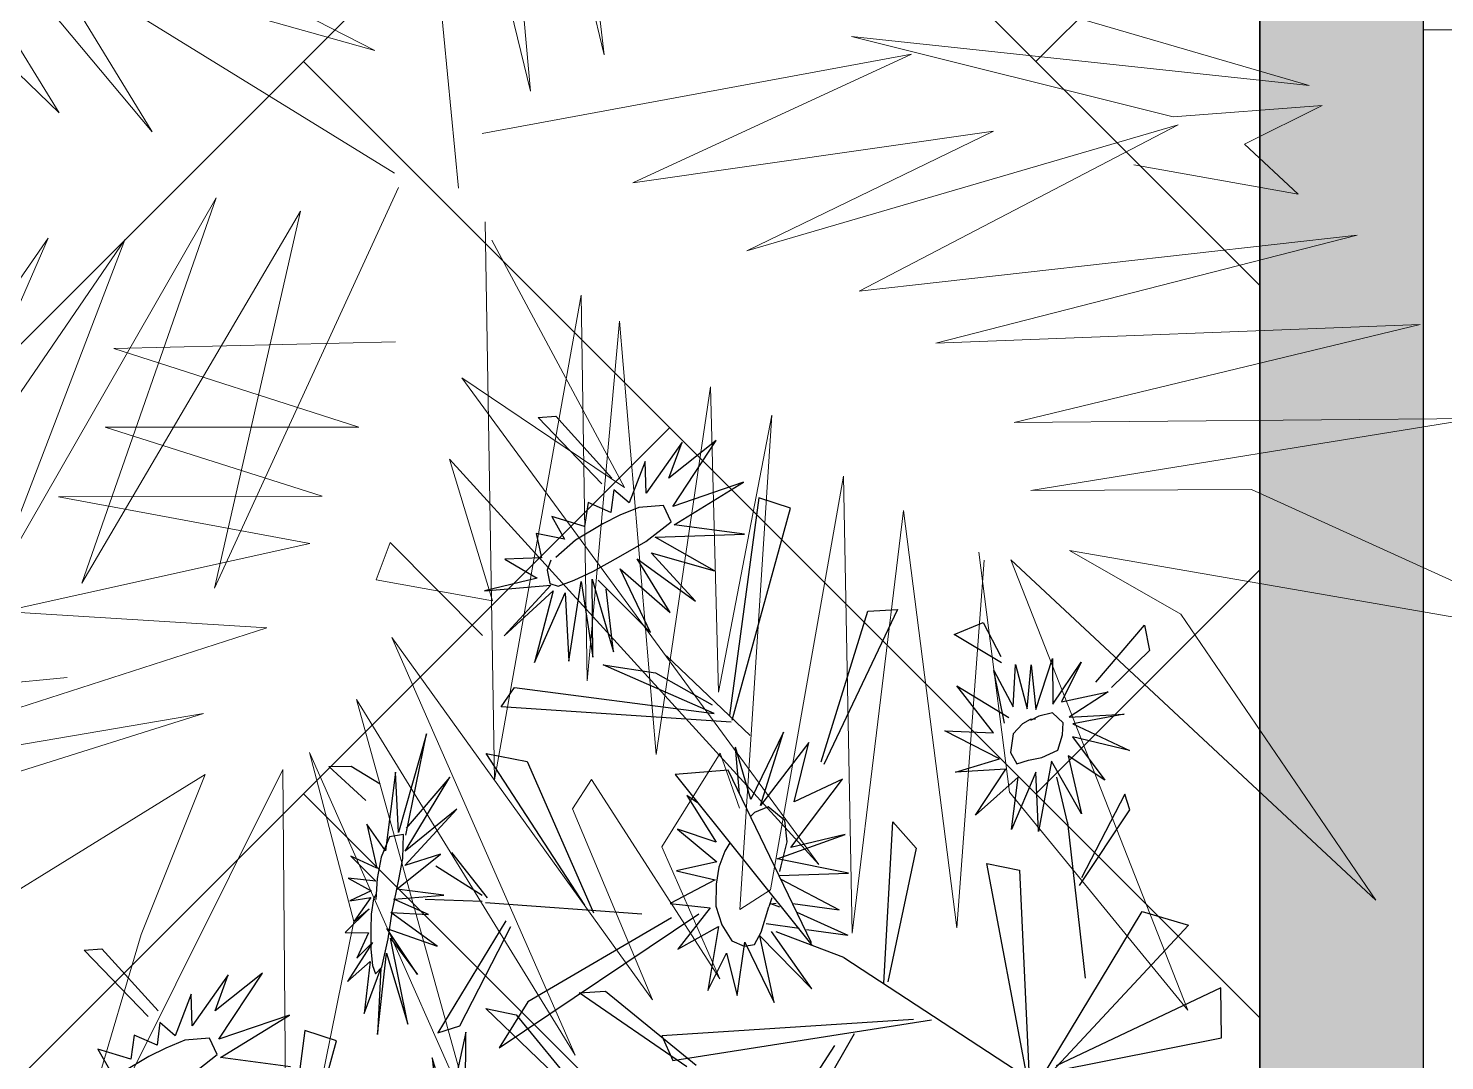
# Model space of a CAD drawing. Header units: millimetres. Extents: x -2729 to 15248, y -12439 to 5292.
# Drawn here: x 5769.8 to 5839.3, y -8697.4 to -8646.8 of the extents above; entities that cross this region are included whole.
import ezdxf

# ---------------------------------------------------------------- set-up
doc = ezdxf.new("R2010")
doc.units = ezdxf.units.MM
doc.layers.add('merdiven_Ном_пера__80', color=7, linetype='Continuous', lineweight=13)

# ---------------------------------------------------------------- blocks, each defined once
blk = doc.blocks.new('aerysty')
at = {"color": 86, "linetype": 'Continuous'}
for p, q in [((-40.708, -4.827, 0.09), (-40.861, -5.681, 0.09)), ((-37.774, -8.266, 0.09), (-40.708, -4.827, 0.09)), ((-40.861, -5.681, 0.09), (-38.099, -8.726, 0.09)), ((-50.861, -15.865, 0.09), (-50.984, -16.961, 0.09)), ((-49.374, -17.841, 0.09), (-50.861, -15.865, 0.09)), ((-37.864, -15.986, 0.09), (-27.091, -15.612, 0.09)), ((-26.883, -15.758, 0.09), (-37.511, -17.574, 0.09)), ((-37.511, -17.574, 0.09), (-37.864, -15.986, 0.09)), ((-50.984, -16.961, 0.09), (-50.266, -18.467, 0.09)), ((-45.004, -24.006, 0.09), (-44.838, -21.209, 0.09)), ((-45.3, -23.988, 0.09), (-46.515, -21.584, 0.09)), ((-47.259, -22.28, 0.09), (-45.215, -24.24, 0.09)), ((-44.185, -25.26, 0.09), (-38.387, -22.488, 0.09)), ((-38.387, -22.488, 0.09), (-38.843, -23.514, 0.09)), ((-52.249, -23.482, 0.09), (-52.07, -25.518, 0.09)), ((-45.335, -29.042, 0.09), (-52.249, -23.482, 0.09)), ((-38.843, -23.514, 0.09), (-43.935, -25.525, 0.09)), ((-54.604, -23.99, 0.09), (-55.61, -24.557, 0.09)), ((-54.974, -35.289, 0.09), (-54.604, -23.99, 0.09)), ((-44.979, -24.181, 0.09), (-45.182, -31.855, 0.09)), ((-68.906, -24.394, 0.09), (-69.059, -25.247, 0.09)), ((-65.972, -27.832, 0.09), (-68.906, -24.394, 0.09)), ((-55.61, -24.557, 0.09), (-55.304, -34.419, 0.09)), ((-39.814, -24.713, 0.09), (-39.653, -26.221, 0.09)), ((-35.921, -29.653, 0.09), (-39.814, -24.713, 0.09)), ((-69.059, -25.247, 0.09), (-66.297, -28.292, 0.09)), ((-52.07, -25.518, 0.09), (-44.994, -29.491, 0.09)), ((-37.947, -25.553, 0.09), (-45.456, -34.644, 0.09)), ((-40.329, -26.719, 0.09), (-37.947, -25.553, 0.09)), ((-39.653, -26.221, 0.09), (-36.265, -29.584, 0.09)), ((-45.138, -33.323, 0.09), (-40.329, -26.719, 0.09)), ((-57.142, -28.763, 0.09), (-57.017, -31.361, 0.09)), ((-55.304, -34.419, 0.09), (-57.142, -28.763, 0.09)), ((-41.019, -29.193, 0.09), (-41.238, -30.459, 0.09)), ((-37.928, -34.792, 0.09), (-41.019, -29.193, 0.09)), ((-41.238, -30.459, 0.09), (-38.056, -35.25, 0.09)), ((-57.889, -31.822, 0.09), (-54.416, -36.278, 0.09)), ((-57.017, -31.361, 0.09), (-55.72, -34.274, 0.09)), ((-52.613, -35.37, 0.09), (-52.153, -32.805, 0.09)), ((-52.153, -32.805, 0.09), (-44.473, -40.304, 0.09)), ((-41.348, -45.625, 0.09), (-39.332, -33.424, 0.09)), ((-39.332, -33.424, 0.09), (-38.176, -34.081, 0.09)), ((-38.176, -34.081, 0.09), (-41.421, -46.513, 0.09)), ((-66.062, -35.552, 0.09), (-55.289, -35.178, 0.09)), ((-55.081, -35.325, 0.09), (-65.709, -37.141, 0.09)), ((-44.598, -40.286, 0.09), (-52.613, -35.37, 0.09)), ((-65.709, -37.141, 0.09), (-66.062, -35.552, 0.09)), ((-61.274, -42.866, 0.09), (-53.36, -40.025, 0.09)), ((-53.471, -39.871, 0.09), (-61.058, -41.424, 0.09)), ((-39.695, -41.895, 0.09), (-37.433, -40.742, 0.09)), ((-61.058, -41.424, 0.09), (-61.274, -42.866, 0.09)), ((-40.357, -42.801, 0.09), (-37.63, -41.585, 0.09)), ((-44.03, -41.922, 0.09), (-38.905, -51.75, 0.09)), ((-50.892, -43.663, 0.09), (-49.711, -44.929, 0.09)), ((-42.972, -43.999, 0.09), (-50.892, -43.663, 0.09)), ((-49.711, -44.929, 0.09), (-43.055, -44.196, 0.09)), ((-60.329, -45.753, 0.09), (-61.054, -47.113, 0.09)), ((-59.177, -48.203, 0.09), (-60.329, -45.753, 0.09)), ((-61.054, -47.113, 0.09), (-59.488, -48.132, 0.09)), ((-49.317, -48.456, 0.09), (-49.148, -50.073, 0.09)), ((-39.069, -51.463, 0.09), (-49.317, -48.456, 0.09)), ((-49.148, -50.073, 0.09), (-39.394, -51.502, 0.09)), ((-51.696, -52.185, 0.09), (-53.863, -51.443, 0.09)), ((-38.839, -52.03, 0.09), (-47.727, -56.263, 0.09)), ((-51.696, -52.185, 0.09), (-44.19, -53.803, 0.09)), ((-47.274, -58.591, 0.09), (-39.48, -52.65, 0.09)), ((-39.48, -52.65, 0.09), (-41.946, -60.744, 0.09)), ((-58.682, -52.89, 0.09), (-61.7, -54.998, 0.09)), ((-53.358, -54.853, 0.09), (-49.074, -53.136, 0.09)), ((-48.685, -53.079, 0.09), (-52.624, -55.163, 0.09)), ((-44.384, -60.471, 0.09), (-39.774, -52.808, 0.09)), ((-60.492, -55.352, 0.09), (-58.511, -53.678, 0.09)), ((-52.624, -55.163, 0.09), (-53.358, -54.853, 0.09)), ((-61.7, -54.998, 0.09), (-60.492, -55.352, 0.09)), ((-47.727, -56.263, 0.09), (-47.274, -58.591, 0.09)), ((-41.946, -60.744, 0.09), (-44.384, -60.471, 0.09))]:
    blk.add_line(p, q, dxfattribs=at)
at = {"color": 221, "linetype": 'Continuous'}
for p, q in [((-35.948, -5.976, 0.09), (-34.905, -6.709, 0.09)), ((-35.617, -7.627, 0.09), (-35.948, -5.976, 0.09)), ((-36.801, -7.679, 0.09), (-35.617, -7.627, 0.09)), ((-36.428, -8.844, 0.09), (-36.801, -7.679, 0.09)), ((-37.549, -8.871, 0.09), (-36.428, -8.844, 0.09)), ((-36.977, -9.68, 0.09), (-37.549, -8.871, 0.09)), ((-39.082, -10.264, 0.09), (-36.977, -9.68, 0.09)), ((-37.539, -10.466, 0.09), (-39.082, -10.264, 0.09)), ((-40.202, -11.977, 0.09), (-37.539, -10.466, 0.09)), ((-40.445, -13.632, 0.09), (-38.379, -11.505, 0.09)), ((-38.379, -11.505, 0.09), (-40.202, -11.977, 0.09)), ((-37.021, -11.831, 0.09), (-40.445, -13.632, 0.09)), ((-38.54, -15.161, 0.09), (-37.021, -11.831, 0.09)), ((-36.127, -11.992, 0.09), (-38.54, -15.161, 0.09)), ((-36.012, -15.456, 0.09), (-36.127, -11.992, 0.09)), ((-45.506, -17.362, 0.09), (-45.002, -18.547, 0.09)), ((-45.489, -18.726, 0.09), (-45.506, -17.362, 0.09)), ((-48.236, -18.005, 0.09), (-46.137, -18.706, 0.09)), ((-47.024, -19.046, 0.09), (-48.236, -18.005, 0.09)), ((-46.587, -17.386, 0.09), (-45.489, -18.726, 0.09)), ((-46.137, -18.706, 0.09), (-46.587, -17.386, 0.09)), ((-45.002, -18.547, 0.09), (-44.408, -17.548, 0.09)), ((-44.408, -17.548, 0.09), (-44.661, -18.561, 0.09)), ((-44.661, -18.561, 0.09), (-43.439, -17.854, 0.09)), ((-44.114, -18.529, 0.09), (-42.839, -17.466, 0.09)), ((-43.439, -17.854, 0.09), (-44.114, -18.529, 0.09)), ((-42.839, -17.466, 0.09), (-42.928, -18.607, 0.09)), ((-42.473, -18.853, 0.09), (-40.451, -17.833, 0.09)), ((-40.451, -17.833, 0.09), (-41.544, -18.841, 0.09)), ((-42.928, -18.607, 0.09), (-41.637, -18.166, 0.09)), ((-41.637, -18.166, 0.09), (-42.473, -18.853, 0.09)), ((-50.91, -19.156, 0.09), (-47.024, -19.046, 0.09)), ((-47.975, -19.591, 0.09), (-50.91, -19.156, 0.09)), ((-41.544, -18.841, 0.09), (-38.978, -18.793, 0.09)), ((-38.978, -18.793, 0.09), (-41.259, -19.391, 0.09)), ((-41.259, -19.391, 0.09), (-38.022, -19.552, 0.09)), ((-52.924, -20.487, 0.09), (-47.975, -19.591, 0.09)), ((-47.882, -19.965, 0.09), (-52.924, -20.487, 0.09)), ((-50.921, -21.837, 0.09), (-48.23, -19.952, 0.09)), ((-47.103, -20.005, 0.09), (-50.921, -21.837, 0.09)), ((-49.404, -22.322, 0.09), (-47.103, -20.005, 0.09)), ((-46.403, -20.061, 0.09), (-49.404, -22.322, 0.09)), ((-45.196, -19.787, 0.09), (-47.114, -21.742, 0.09)), ((-47.114, -21.742, 0.09), (-46.403, -20.061, 0.09)), ((-45.13, -22.1, 0.09), (-45.196, -19.787, 0.09)), ((-44.695, -19.688, 0.09), (-45.13, -22.1, 0.09)), ((-44.114, -21.449, 0.09), (-44.695, -19.688, 0.09)), ((-44.03, -19.606, 0.09), (-44.114, -21.449, 0.09)), ((-42.622, -22.026, 0.09), (-44.03, -19.606, 0.09)), ((-41.142, -21.209, 0.09), (-43.24, -19.485, 0.09)), ((-43.24, -19.485, 0.09), (-42.622, -22.026, 0.09)), ((-42.777, -19.72, 0.09), (-41.142, -21.209, 0.09)), ((-38.671, -20.977, 0.09), (-42.777, -19.72, 0.09)), ((-38.022, -19.552, 0.09), (-42.027, -19.591, 0.09)), ((-42.027, -19.591, 0.09), (-38.671, -20.977, 0.09)), ((-61.058, -25.123, 0.09), (-60.186, -22.616, 0.09)), ((-60.186, -22.616, 0.09), (-60.785, -25.834, 0.09)), ((-37.136, -22.325, 0.09), (-34.465, -22.901, 0.09)), ((-34.582, -23.382, 0.09), (-37.136, -22.325, 0.09)), ((-62.075, -25.242, 0.09), (-61.834, -23.456, 0.09)), ((-61.834, -23.456, 0.09), (-61.058, -25.123, 0.09)), ((-38.553, -23.85, 0.09), (-34.582, -23.382, 0.09)), ((-60.785, -25.834, 0.09), (-58.083, -23.788, 0.09)), ((-58.083, -23.788, 0.09), (-60.524, -25.964, 0.09)), ((-34.818, -24.183, 0.09), (-38.553, -23.85, 0.09)), ((-63.237, -24.86, 0.09), (-62.075, -25.242, 0.09)), ((-63.103, -26.275, 0.09), (-63.237, -24.86, 0.09)), ((-64.145, -25.543, 0.09), (-63.103, -26.275, 0.09)), ((-63.815, -27.193, 0.09), (-64.145, -25.543, 0.09)), ((-60.524, -25.964, 0.09), (-56.923, -25.404, 0.09)), ((-56.923, -25.404, 0.09), (-60.486, -26.564, 0.09)), ((-57.166, -27.069, 0.09), (-61.109, -27.285, 0.09)), ((-60.486, -26.564, 0.09), (-57.166, -27.069, 0.09)), ((-64.999, -27.245, 0.09), (-63.815, -27.193, 0.09)), ((-64.626, -28.41, 0.09), (-64.999, -27.245, 0.09)), ((-61.109, -27.285, 0.09), (-57.472, -28.227, 0.09)), ((-65.747, -28.437, 0.09), (-64.626, -28.41, 0.09)), ((-65.175, -29.246, 0.09), (-65.747, -28.437, 0.09)), ((-61.286, -27.82, 0.09), (-57.832, -29.208, 0.09)), ((-57.472, -28.227, 0.09), (-61.286, -27.82, 0.09)), ((-61.255, -28.109, 0.09), (-58.96, -30.922, 0.09)), ((-61.92, -29.124, 0.09), (-60.025, -31.777, 0.09)), ((-58.96, -30.922, 0.09), (-61.92, -29.124, 0.09)), ((-57.832, -29.208, 0.09), (-60.858, -28.54, 0.09)), ((-67.28, -29.831, 0.09), (-65.175, -29.246, 0.09)), ((-65.737, -30.032, 0.09), (-67.28, -29.831, 0.09)), ((-68.399, -31.544, 0.09), (-65.737, -30.032, 0.09)), ((-62.489, -29.911, 0.09), (-60.709, -32.964, 0.09)), ((-60.025, -31.777, 0.09), (-62.489, -29.911, 0.09)), ((-68.643, -33.199, 0.09), (-66.577, -31.071, 0.09)), ((-66.577, -31.071, 0.09), (-68.399, -31.544, 0.09)), ((-63.633, -30.692, 0.09), (-64.21, -35.023, 0.09)), ((-62.273, -33.738, 0.09), (-63.633, -30.692, 0.09)), ((-62.85, -30.571, 0.09), (-62.273, -33.738, 0.09)), ((-60.709, -32.964, 0.09), (-62.85, -30.571, 0.09)), ((-65.218, -31.397, 0.09), (-68.643, -33.199, 0.09)), ((-66.738, -34.727, 0.09), (-65.218, -31.397, 0.09)), ((-64.325, -31.559, 0.09), (-66.738, -34.727, 0.09)), ((-64.21, -35.023, 0.09), (-64.325, -31.559, 0.09)), ((-49.482, -33.188, 0.09), (-48.085, -35.267, 0.09)), ((-49.04, -35.141, 0.09), (-49.482, -33.188, 0.09)), ((-47.203, -35.279, 0.09), (-45.821, -33.195, 0.09)), ((-45.821, -33.195, 0.09), (-45.814, -35.161, 0.09)), ((-50.841, -34.085, 0.09), (-51.181, -33.48, 0.09)), ((-51.181, -33.48, 0.09), (-49.04, -35.141, 0.09)), ((-48.085, -35.267, 0.09), (-47.458, -33.342, 0.09)), ((-47.458, -33.342, 0.09), (-47.203, -35.279, 0.09)), ((-45.814, -35.161, 0.09), (-43.633, -33.788, 0.09)), ((-43.633, -33.788, 0.09), (-44.942, -35.666, 0.09)), ((-51.519, -36.041, 0.09), (-53.77, -35.628, 0.09)), ((-51.293, -36.62, 0.09), (-53.77, -35.628, 0.09)), ((-44.942, -35.666, 0.09), (-41.759, -35.449, 0.09)), ((-41.759, -35.449, 0.09), (-43.666, -36.179, 0.09)), ((-54.742, -37.892, 0.09), (-51.293, -36.62, 0.09)), ((-43.666, -36.179, 0.09), (-41.662, -36.907, 0.09)), ((-51.052, -37.124, 0.09), (-54.742, -37.892, 0.09)), ((-54.36, -39.177, 0.09), (-51.052, -37.124, 0.09)), ((-41.662, -36.907, 0.09), (-44.295, -37.031, 0.09)), ((-44.295, -37.031, 0.09), (-41.504, -38.741, 0.09)), ((-46.297, -38.101, 0.09), (-46.348, -38.361, 0.09)), ((-46.18, -38.555, 0.09), (-46.297, -38.101, 0.09)), ((-45.237, -39.61, 0.09), (-45.304, -37.982, 0.09)), ((-44.677, -37.733, 0.09), (-42.344, -40.513, 0.09)), ((-41.504, -38.741, 0.09), (-44.677, -37.733, 0.09)), ((-51.395, -38.746, 0.09), (-54.36, -39.177, 0.09)), ((-52.731, -40.998, 0.09), (-51.395, -38.746, 0.09)), ((-49.144, -38.802, 0.09), (-52.731, -40.998, 0.09)), ((-48.52, -38.202, 0.09), (-50.033, -41.401, 0.09)), ((-50.033, -41.401, 0.09), (-49.144, -38.802, 0.09)), ((-48.164, -41.747, 0.09), (-48.52, -38.202, 0.09)), ((-47.716, -38.374, 0.09), (-48.164, -41.747, 0.09)), ((-47.546, -38.478, 0.09), (-46.334, -41.475, 0.09)), ((-44.03, -41.922, 0.09), (-44.951, -38.504, 0.09)), ((-42.344, -40.513, 0.09), (-44.942, -38.276, 0.09)), ((-46.413, -39.173, 0.09), (-46.334, -41.475, 0.09)), ((-46.012, -39.419, 0.09), (-45.137, -42.014, 0.09)), ((-45.222, -39.966, 0.09), (-45.137, -42.014, 0.09)), ((-55.583, -45.765, 0.09), (-55.715, -48.152, 0.09)), ((-54.481, -48.558, 0.09), (-55.583, -45.765, 0.09)), ((-57.84, -46.13, 0.09), (-56.537, -48.826, 0.09)), ((-55.715, -48.152, 0.09), (-57.84, -46.13, 0.09)), ((-53.625, -46.482, 0.09), (-54.481, -48.558, 0.09)), ((-54.014, -48.929, 0.09), (-53.625, -46.482, 0.09)), ((-58.766, -47.859, 0.09), (-57.083, -48.977, 0.09)), ((-56.245, -48.641, 0.09), (-58.766, -47.859, 0.09)), ((-51.619, -47.671, 0.09), (-54.014, -48.929, 0.09)), ((-53.671, -49.555, 0.09), (-51.619, -47.671, 0.09)), ((-59.157, -48.88, 0.09), (-57.051, -49.668, 0.09)), ((-57.083, -48.977, 0.09), (-59.157, -48.88, 0.09)), ((-59.229, -49.646, 0.09), (-57.062, -50.089, 0.09)), ((-57.051, -49.668, 0.09), (-59.229, -49.646, 0.09)), ((-54.01, -50.396, 0.09), (-51.085, -49.49, 0.09)), ((-51.085, -49.49, 0.09), (-53.671, -49.555, 0.09)), ((-57.062, -50.089, 0.09), (-59.63, -50.669, 0.09)), ((-59.63, -50.669, 0.09), (-57.404, -50.903, 0.09)), ((-51.123, -50.823, 0.09), (-54.01, -50.396, 0.09)), ((-57.404, -50.903, 0.09), (-59.587, -52.077, 0.09)), ((-59.587, -52.077, 0.09), (-57.558, -51.309, 0.09)), ((-57.558, -51.309, 0.09), (-58.282, -53.538, 0.09)), ((-54.611, -51.108, 0.09), (-51.123, -50.823, 0.09)), ((-52.192, -52.835, 0.09), (-54.611, -51.108, 0.09)), ((-58.282, -53.538, 0.09), (-56.846, -51.756, 0.09)), ((-56.846, -51.756, 0.09), (-57.261, -54.436, 0.09)), ((-57.261, -54.436, 0.09), (-56.544, -51.977, 0.09)), ((-56.544, -51.977, 0.09), (-55.523, -54.858, 0.09)), ((-55.917, -52.024, 0.09), (-53.953, -53.813, 0.09)), ((-55.523, -54.858, 0.09), (-55.917, -52.024, 0.09)), ((-54.965, -51.895, 0.09), (-52.192, -52.835, 0.09)), ((-53.953, -53.813, 0.09), (-54.965, -51.895, 0.09))]:
    blk.add_line(p, q, dxfattribs=at)
at = {"color": 50, "linetype": 'Continuous'}
for p, q in [((-35.825, -8.496, 0.09), (-34.904, -7.24, 0.09)), ((-36.329, -9.288, 0.09), (-35.825, -8.496, 0.09)), ((-36.801, -10.178, 0.09), (-36.329, -9.288, 0.09)), ((-37.016, -11.369, 0.09), (-36.801, -10.178, 0.09)), ((-35.17, -10.684, 0.09), (-36.262, -11.822, 0.09)), ((-36.262, -11.822, 0.09), (-37.016, -11.369, 0.09)), ((-44.86, -18.807, 0.09), (-44.618, -18.698, 0.09)), ((-44.618, -18.698, 0.09), (-43.862, -18.65, 0.09)), ((-43.862, -18.65, 0.09), (-43.114, -18.712, 0.09)), ((-43.114, -18.712, 0.09), (-42.154, -18.798, 0.09)), ((-47.908, -19.837, 0.09), (-47.724, -19.18, 0.09)), ((-47.724, -19.18, 0.09), (-46.682, -18.868, 0.09)), ((-46.682, -18.868, 0.09), (-45.631, -18.767, 0.09)), ((-45.631, -18.767, 0.09), (-44.601, -18.817, 0.09)), ((-41.32, -19.436, 0.09), (-42.73, -19.596, 0.09)), ((-42.154, -18.798, 0.09), (-41.357, -18.967, 0.09)), ((-41.357, -18.967, 0.09), (-40.971, -19.148, 0.09)), ((-40.971, -19.148, 0.09), (-41.32, -19.436, 0.09)), ((-46.729, -19.926, 0.09), (-47.908, -19.837, 0.09)), ((-45.677, -19.844, 0.09), (-46.729, -19.926, 0.09)), ((-44.075, -19.66, 0.09), (-45.677, -19.844, 0.09)), ((-42.73, -19.596, 0.09), (-44.075, -19.66, 0.09)), ((-61.999, -25.707, 0.09), (-61.492, -25.578, 0.09)), ((-61.492, -25.578, 0.09), (-60.855, -25.769, 0.09)), ((-63.102, -26.807, 0.09), (-62.159, -25.941, 0.09)), ((-60.765, -26.194, 0.09), (-61.143, -26.946, 0.09)), ((-60.855, -25.769, 0.09), (-60.765, -26.194, 0.09)), ((-64.023, -28.063, 0.09), (-63.102, -26.807, 0.09)), ((-61.143, -26.946, 0.09), (-61.649, -27.818, 0.09)), ((-64.527, -28.854, 0.09), (-64.023, -28.063, 0.09)), ((-61.649, -27.818, 0.09), (-62.48, -28.987, 0.09)), ((-64.999, -29.744, 0.09), (-64.527, -28.854, 0.09)), ((-62.48, -28.987, 0.09), (-63.368, -30.25, 0.09)), ((-65.214, -30.935, 0.09), (-64.999, -29.744, 0.09)), ((-63.368, -30.25, 0.09), (-64.46, -31.389, 0.09)), ((-64.46, -31.389, 0.09), (-65.214, -30.935, 0.09)), ((-48.641, -35.602, 0.09), (-47.84, -35.399, 0.09)), ((-47.84, -35.399, 0.09), (-46.988, -35.343, 0.09)), ((-46.988, -35.343, 0.09), (-45.922, -35.441, 0.09)), ((-49.082, -35.803, 0.09), (-48.641, -35.602, 0.09)), ((-45.922, -35.441, 0.09), (-45.036, -35.814, 0.09)), ((-45.036, -35.814, 0.09), (-44.296, -36.389, 0.09)), ((-50.467, -36.687, 0.09), (-50.675, -36.873, 0.09)), ((-44.296, -36.389, 0.09), (-44.095, -37.005, 0.09)), ((-51.015, -37.502, 0.09), (-50.675, -36.873, 0.09)), ((-50.437, -38.391, 0.09), (-51.015, -37.502, 0.09)), ((-44.095, -37.005, 0.09), (-44.234, -37.508, 0.09)), ((-46.599, -38.131, 0.09), (-46.142, -38.017, 0.09)), ((-44.867, -37.778, 0.09), (-46.142, -38.017, 0.09)), ((-44.234, -37.508, 0.09), (-44.867, -37.778, 0.09)), ((-49.394, -38.601, 0.09), (-50.437, -38.391, 0.09)), ((-48.203, -38.428, 0.09), (-49.394, -38.601, 0.09)), ((-47.916, -38.386, 0.09), (-48.203, -38.428, 0.09)), ((-56.298, -49.514, 0.09), (-55.761, -49.106, 0.09)), ((-55.761, -49.106, 0.09), (-54.845, -49.075, 0.09)), ((-54.845, -49.075, 0.09), (-54.326, -49.429, 0.09)), ((-56.753, -50.269, 0.09), (-56.498, -49.896, 0.09)), ((-56.589, -50.134, 0.09), (-56.555, -49.86, 0.09)), ((-56.555, -49.86, 0.09), (-56.298, -49.514, 0.09)), ((-54.555, -49.99, 0.09), (-54.746, -50.629, 0.09)), ((-54.326, -49.429, 0.09), (-54.555, -49.99, 0.09)), ((-56.986, -50.925, 0.09), (-56.753, -50.269, 0.09)), ((-54.746, -50.629, 0.09), (-55.192, -51.37, 0.09)), ((-56.549, -51.489, 0.09), (-56.986, -50.925, 0.09)), ((-55.192, -51.37, 0.09), (-55.956, -51.524, 0.09)), ((-55.956, -51.524, 0.09), (-56.549, -51.489, 0.09))]:
    blk.add_line(p, q, dxfattribs=at)
blk = doc.blocks.new('geghhhhhhhhh')
at = {"color": 70, "linetype": 'Continuous', "lineweight": 0}
for p, q in [((340.086, 42.257), (339.887, 33.28)), ((341.384, 31.818), (340.086, 42.257)), ((339.887, 33.28), (337.99, 41.421)), ((341.583, 40.065), (341.384, 31.818)), ((346.374, 27.121), (352.861, 39.647)), ((352.861, 39.647), (348.869, 28.06)), ((350.665, 27.852), (356.154, 39.021)), ((348.869, 28.06), (354.457, 38.708)), ((354.457, 38.708), (350.665, 27.852)), ((346.473, 30.67), (342.182, 38.081)), ((345.376, 28.165), (341.483, 36.307)), ((341.483, 36.307), (346.473, 30.67)), ((338.19, 31.087), (331.903, 26.912)), ((333.1, 29), (338.19, 31.087)), ((331.903, 26.912), (339.587, 30.148)), ((339.587, 30.148), (332.901, 25.242)), ((332.901, 25.242), (341.783, 29.835)), ((341.783, 29.835), (334.697, 24.303)), ((334.697, 24.303), (343.18, 28.582)), ((343.18, 28.582), (337.092, 22.632)), ((343.38, 25.033), (338.09, 28.269)), ((338.09, 28.269), (341.683, 23.885)), ((337.092, 22.632), (345.276, 27.852)), ((356.354, 24.198), (347.471, 27.852)), ((341.683, 23.885), (336.992, 26.912)), ((336.992, 26.912), (340.186, 23.05)), ((340.186, 23.05), (335.296, 26.181)), ((335.296, 26.181), (339.388, 22.319)), ((339.986, 15.743), (346.473, 26.181)), ((333.3, 22.737), (327.412, 25.764)), ((345.875, 19.605), (346.374, 25.764)), ((357.551, 25.555), (363.34, 18.875)), ((356.952, 21.797), (349.667, 25.138)), ((349.667, 25.138), (356.354, 24.198)), ((363.34, 18.875), (355.455, 25.242)), ((355.455, 25.242), (360.445, 19.918)), ((339.388, 22.319), (332.901, 24.72)), ((332.901, 24.72), (337.591, 21.275)), ((337.591, 21.275), (326.613, 24.198)), ((326.613, 24.198), (335.396, 20.44)), ((347.372, 23.676), (339.986, 15.743)), ((342.881, 16.474), (347.372, 23.676)), ((344.976, 10.315), (344.178, 23.572)), ((344.178, 23.572), (345.875, 19.605)), ((347.771, 22.737), (342.881, 16.474)), ((343.28, 14.282), (347.771, 22.737)), ((360.445, 19.71), (350.964, 22.528)), ((350.964, 22.528), (356.952, 21.797)), ((342.082, 19.083), (342.98, 22.215)), ((342.98, 22.215), (344.976, 10.315)), ((335.396, 20.44), (331.204, 21.589)), ((340.885, 21.38), (340.186, 20.858)), ((341.483, 18.561), (340.885, 21.38)), ((340.186, 20.858), (342.082, 19.083)), ((348.669, 20.44), (343.28, 14.282)), ((345.176, 14.699), (348.669, 20.44)), ((362.441, 15.534), (352.561, 20.44)), ((352.561, 20.44), (360.445, 19.71)), ((360.445, 19.918), (363.34, 18.353)), ((324.018, 19.501), (334.697, 19.292)), ((338.19, 9.689), (339.787, 19.605)), ((339.787, 19.605), (340.286, 9.793)), ((361.843, 16.996), (359.148, 19.501)), ((334.697, 19.292), (331.603, 17.1)), ((342.98, 10.419), (349.467, 19.188)), ((349.467, 19.188), (345.176, 14.699)), ((335.495, 9.584), (338.39, 18.875)), ((338.39, 18.875), (338.19, 9.689)), ((326.513, 12.716), (336.194, 18.457)), ((336.194, 18.457), (330.505, 9.48)), ((336.893, 18.457), (335.495, 9.584)), ((335.695, 14.804), (336.893, 18.457)), ((362.541, 13.133), (353.36, 18.561)), ((353.36, 18.561), (362.441, 15.534)), ((363.34, 18.353), (361.443, 18.561)), ((361.443, 18.561), (361.843, 16.996)), ((350.066, 17.204), (343.779, 10.419)), ((344.777, 8.645), (350.066, 17.204)), ((331.603, 17.1), (326.513, 12.716)), ((362.441, 10.733), (353.859, 16.161)), ((353.859, 16.161), (362.541, 13.133)), ((350.765, 15.847), (344.777, 8.645)), ((346.773, 7.497), (350.765, 15.847)), ((330.505, 9.48), (335.695, 14.804)), ((357.451, 12.09), (353.36, 14.699)), ((353.36, 14.699), (362.441, 10.733)), ((341.084, 14.282), (341.783, 14.595)), ((341.783, 14.595), (341.783, 9.376)), ((340.286, 9.793), (341.084, 14.282)), ((351.663, 14.177), (349.368, 9.376)), ((351.663, 13.968), (346.773, 7.497)), ((342.282, 12.507), (344.477, 13.551)), ((344.477, 13.551), (344.178, 12.298)), ((350.066, 3.217), (352.162, 13.655)), ((352.162, 13.655), (354.857, 3.008)), ((354.657, 10.628), (353.36, 13.133)), ((353.36, 13.133), (361.743, 5.409)), ((341.783, 9.376), (342.282, 12.507)), ((361.743, 5.409), (357.451, 12.09)), ((354.857, 3.008), (354.657, 10.628)), ((343.779, 10.419), (342.98, 10.419)), ((349.368, 9.376), (350.066, 3.217))]:
    blk.add_line(p, q, dxfattribs=at)

msp = doc.modelspace()

# ---------------------------------------------------------------- hatches: boundary and pattern name
at = {"true_color": 0x57574c}
h = msp.add_hatch(dxfattribs=at)
h.set_pattern_fill('AR-HBONE', color=251, scale=0.25)
h.set_pattern_definition([(45, (-0.0007, -12635.68), (4e-15, 35.921024), [76.2, -25.4]), (135, (17.96, -12617.72), (4e-15, 35.921024), [76.2, -25.4])])
h.paths.add_polyline_path([(5991.418, -8471.869), (5991.418, -8044.928), (5353.986, -8044.928), (5310.535, -8044.928), (5310.535, -8806.052), (5830.213, -8806.052), (5830.213, -8471.869)])
h = msp.add_hatch(color=251)
h.paths.add_polyline_path([(5991.418, -8510.578), (5986.418, -8510.578), (5986.418, -8651.736), (6398.823, -8651.736), (6398.823, -8646.736), (5991.418, -8646.736)], flags=17)
h.paths.add_polyline_path([(5991.418, -8471.869), (5830.213, -8471.869), (5830.213, -8510.578), (5838.213, -8510.578), (5838.213, -8476.869), (5986.418, -8476.869), (5986.418, -8510.578), (5991.418, -8510.578)])
h.paths.add_polyline_path([(5838.213, -8510.578), (5830.213, -8510.578), (5830.213, -8806.052), (6112.834, -8806.052), (6398.823, -8806.051), (6398.823, -8798.052), (5838.213, -8798.052)])

# ---------------------------------------------------------------- linework, layer by layer
msp.add_line((5838.213, -8476.869), (5838.213, -8798.052))
at = {"color": 251, "true_color": 0x57574c}
msp.add_lwpolyline([(5991.418, -8471.869), (5991.418, -8044.928), (5353.986, -8044.928), (5310.535, -8044.928), (5310.535, -8806.052), (5830.213, -8806.052), (5830.213, -8471.869), (5991.418, -8471.869)], dxfattribs=at)
for points in [[(6398.823, -8798.052), (6398.823, -8806.052), (5830.213, -8806.052), (5830.213, -8471.869), (5991.418, -8471.869)], [(5830.213, -8551.869), (5830.213, -8806.052), (6112.834, -8806.052)]]:
    msp.add_lwpolyline(points)
at = {"layer": 'merdiven_Ном_пера__80', "linetype": 'Continuous'}
msp.add_line((5838.213, -8646.869), (5986.418, -8646.869), dxfattribs=at)

# ---------------------------------------------------------------- block references
at = {"color": 7, "linetype": 'Continuous', "lineweight": 0, "xscale": 2.227967417066542, "yscale": 2.227967417066542, "zscale": 2.227967417066542, "rotation": 32.8092343650931}
msp.add_blockref('geghhhhhhhhh', (5175.038, -9123.581), dxfattribs=at)
at = {"xscale": -1, "rotation": 84.33183852144535}
msp.add_blockref('aerysty', (5763.733, -8732.05), dxfattribs=at)

doc.saveas('drawing.dxf')
